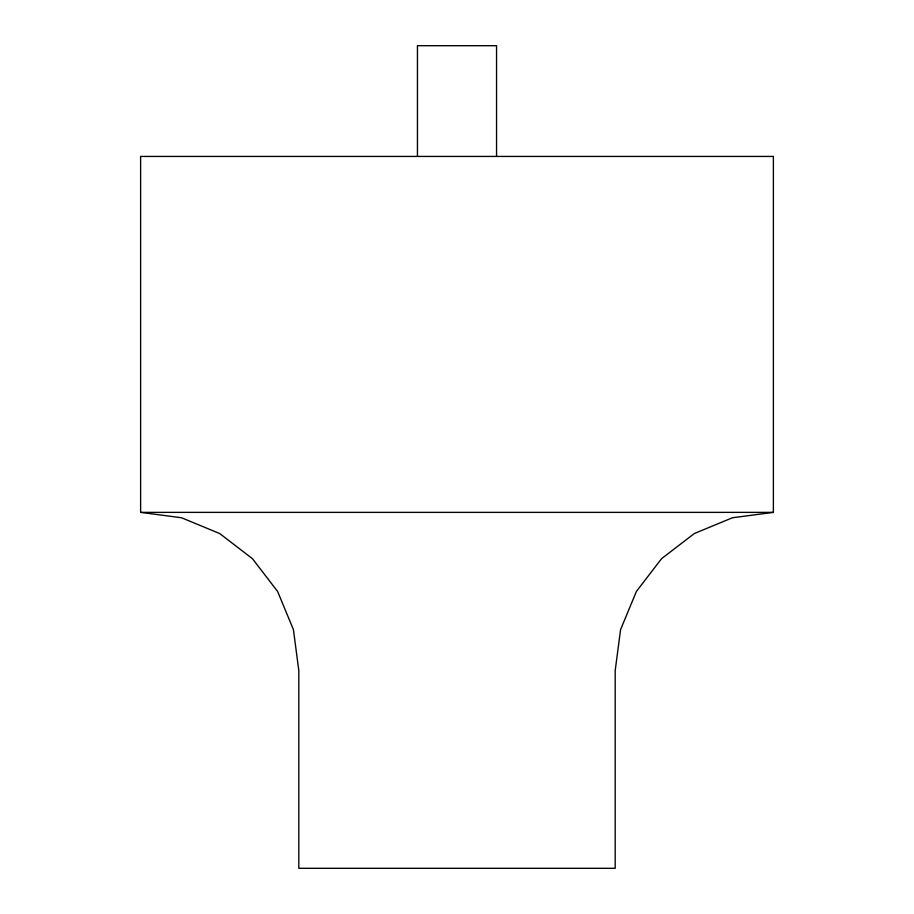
<?xml version="1.0" encoding="UTF-8"?>
<svg xmlns="http://www.w3.org/2000/svg" width="914" height="914" viewBox="0 0 914 914"><rect width="100%" height="100%" fill="white"/><g stroke="black" fill="none" stroke-linecap="round" stroke-linejoin="round"><path stroke-width="1.37" d="M773.381 512.366L732.445 517.758L694.286 533.559L661.53 558.705L636.384 591.461L620.583 629.62L615.191 670.556L615.191 868.3L298.809 868.3L298.809 670.556L293.417 629.62L277.616 591.461L252.47 558.705L219.714 533.559L181.555 517.758L140.619 512.366L140.619 156.431L773.381 156.431L773.381 512.366L140.619 512.366M496.553 156.431L496.553 45.7L417.447 45.7L417.447 156.431"/></g></svg>
